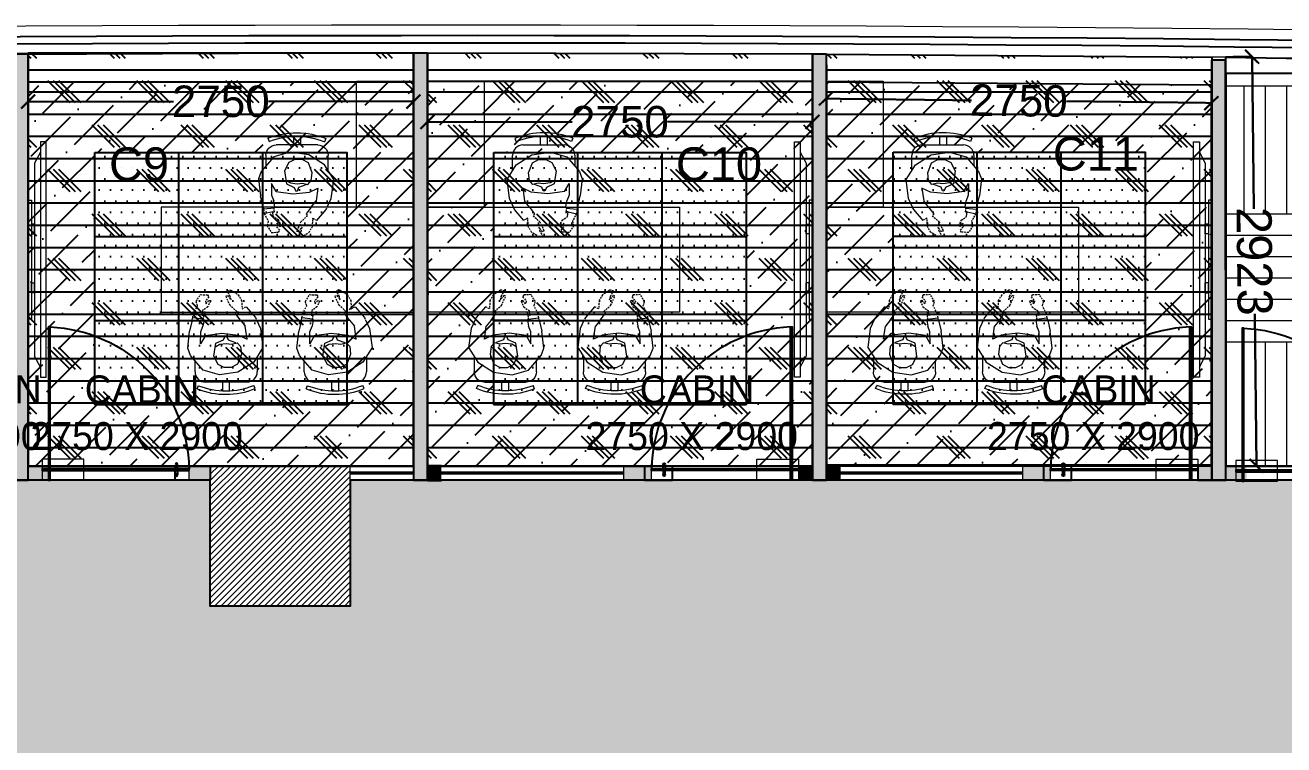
# Model space of a CAD drawing. Header units: millimetres. Extents: x 263321 to 2483465, y 33647 to 614421.
# Drawn here: x 2393075 to 2402062, y 422690 to 427832 of the extents above; entities that cross this region are included whole.
import ezdxf

# ---------------------------------------------------------------- set-up
doc = ezdxf.new("R2010")
doc.units = ezdxf.units.MM
doc.header["$PDMODE"] = 3
for name, pattern in [('( Hidden )', [0.375, 0.25, -0.125]), ('DASH', [0.35, 0.25, -0.1]), ('DASHED', [0.75, 0.5, -0.25]), ('HIDDEN', [0.375, 0.25, -0.125])]:
    doc.linetypes.add(name, pattern=pattern)
for name, color, linetype, lineweight in [('A-DOOR-FULL', 40, 'Continuous', 18), ('A-FURN-HUMAN', 252, 'Continuous', 9), ('A-FURN-MODULAR-', 6, 'Continuous', 9), ('A-FURN-MODULAR-CHAIR', 5, 'Continuous', 5), ('A-FURN-MODULAR-TABLETOP', 250, 'Continuous', 13), ('A-GLASS PARTITION', 5, 'Continuous', 18), ('A-GYPSUM PARTITION', 250, 'Continuous', 35), ('A-PLAN-COLUMN', 3, 'Continuous', 0), ('A-PLAN-RCC-HATCH', 8, 'Continuous', 13), ('A-PLAN-THIN', 251, 'Continuous', 15), ('PARTITION DIM.', 7, 'Continuous', 30), ('SW-PARTITION GYPSUM', 30, 'Continuous', 18), ('TOA- AV', 7, 'Continuous', 9), ('TOA-FL-CPT-1', 8, 'Continuous', 5)]:
    doc.layers.add(name, color=color, linetype=linetype, lineweight=lineweight)
for name, color, linetype in [('A-PLAN -GLASS FRAME', 4, 'Continuous'), ('CEILING TOA', 250, 'Continuous'), ('DOOR', 5, 'Continuous'), ('FIN WALL GRAPHIC', 10, 'Continuous'), ('FLOORING TOA', 7, 'Continuous'), ('TEXT', 250, 'Continuous')]:
    doc.layers.add(name, color=color, linetype=linetype)
doc.styles.add('ARIAL', font='arial.ttf')
doc.styles.get("Standard").update_dxf_attribs({"font": 'arial.ttf'})
doc.styles.add('TEXT @ 150', font='arial.ttf', dxfattribs={"height": 225})
doc.dimstyles.new('DIM @ 150', dxfattribs={"dimtxt": 225, "dimasz": 100, "dimexe": 1, "dimexo": 0, "dimgap": 0.5, "dimtad": 0, "dimdec": 0, "dimzin": 0, "dimdsep": 46, "dimtxsty": 'TEXT @ 150', "dimblk": 'ARCHTICK', "dimcen": -2, "dimclrd": 8, "dimclre": 8, "dimclrt": 256, "dimadec": 0, "dimazin": 0, "dimtfac": 1, "dimtdec": 0, "dimtofl": 0, "dimtmove": 0, "dimatfit": 3, "dimldrblk": 'OPEN90', "dimfxl": 1, "dimtolj": 1, "dimtzin": 0, "dimlwd": -1, "dimlwe": -1, "dimarcsym": 0})
pattern_1 = [(90, (90021.1, 24147), (-914.4, 914.4), [914.4, -914.4]), (90, (90173.5, 24147), (-914.4, 914.4), [914.4, -914.4]), (90, (90325.9, 24147), (-914.4, 914.4), [914.4, -914.4]), (90, (90478.3, 24147), (-914.4, 914.4), [914.4, -914.4]), (90, (90630.7, 24147), (-914.4, 914.4), [914.4, -914.4]), (90, (90783.1, 24147), (-914.4, 914.4), [914.4, -914.4]), (90, (90935.5, 24147), (-914.4, 914.4), [914.4, -914.4]), (0, (90021.1, 25061.4), (914.4, -914.4), [914.4, -914.4]), (0, (90021.1, 25213.8), (914.4, -914.4), [914.4, -914.4]), (0, (90021.1, 25366.2), (914.4, -914.4), [914.4, -914.4]), (0, (90021.1, 25518.6), (914.4, -914.4), [914.4, -914.4]), (0, (90021.1, 25671), (914.4, -914.4), [914.4, -914.4]), (0, (90021.1, 25823.4), (914.4, -914.4), [914.4, -914.4]), (0, (90021.1, 25975.8), (914.4, -914.4), [914.4, -914.4])]
pattern_2 = [(45, (13069.08, -8478.74), (84.189901, 308.696304), [396.875, -79.375, 0, -79.375])]
pattern_3 = [(0, (13069.08, -8478.74), (39.6875, 79.375), [0, -79.375])]

# ---------------------------------------------------------------- blocks, each defined once
blk = doc.blocks.new('Columns')
at = {"layer": 'A-PLAN-RCC-HATCH'}
h = blk.add_hatch(dxfattribs=at)
h.set_pattern_fill('ANSI31', color=256, scale=250, style=0)
h.set_pattern_definition([(45, (458397.9, -579762.232), (-22.0970869, 22.0970869), [])])
h.paths.add_polyline_path([(17839.7, 12537), (18839.7, 12537), (18839.7, 13537), (17839.7, 13537)])
at = {"layer": 'A-PLAN-COLUMN', "elevation": 0}
blk.add_lwpolyline([(17839.7, 12537), (18839.7, 12537), (18839.7, 13537), (17839.7, 13537)], close=True, dxfattribs=at)
blk = doc.blocks.new('Human Figure')
at = {"layer": 'A-FURN-HUMAN', "lineweight": 5}
for p, q in [((4616.22, 5779.49), (4621.49, 5780.21, 0)), ((4616.22, 5779.49), (4621.49, 5780.21, 0)), ((4621.49, 5780.21, 0), (4626.18, 5778.89, 0)), ((4621.49, 5780.21, 0), (4626.18, 5778.89, 0)), ((4609.08, 5772.43, 0), (4611.71, 5776.63, 0)), ((4609.08, 5772.43, 0), (4611.71, 5776.63, 0)), ((4611.71, 5776.63, 0), (4616.22, 5779.49)), ((4611.71, 5776.63, 0), (4616.22, 5779.49)), ((4626.18, 5778.89, 0), (4629.77, 5774.69, 0)), ((4626.18, 5778.89, 0), (4629.77, 5774.69, 0)), ((4629.77, 5774.69, 0), (4630.56, 5772.63, 0)), ((4629.77, 5774.69, 0), (4630.56, 5772.63, 0)), ((4609.78, 5766.99, 0), (4609.08, 5772.43, 0)), ((4609.78, 5766.99, 0), (4609.08, 5772.43, 0)), ((4616.02, 5768.83), (4613.59, 5769.99, 0)), ((4613.59, 5769.99, 0), (4614.12, 5766.32, 0)), ((4616.02, 5768.83), (4613.59, 5769.99, 0)), ((4613.59, 5769.99, 0), (4614.12, 5766.32, 0)), ((4626.86, 5771.32, 0), (4626.81, 5767.94)), ((4626.86, 5771.32, 0), (4626.81, 5767.94)), ((4630.56, 5772.63, 0), (4630.01, 5767.72, 0)), ((4630.56, 5772.63, 0), (4630.01, 5767.72, 0)), ((4610.91, 5764.54), (4609.78, 5766.99, 0)), ((4610.91, 5764.54), (4609.78, 5766.99, 0)), ((4615.48, 5764.54), (4614.12, 5766.32, 0)), ((4615.48, 5764.54), (4614.12, 5766.32, 0)), ((4620.77, 5768.32, 0), (4616.02, 5768.83)), ((4620.77, 5768.32, 0), (4616.02, 5768.83)), ((4625.5, 5769.01, 0), (4620.77, 5768.32, 0)), ((4625.5, 5769.01, 0), (4620.77, 5768.32, 0)), ((4625.89, 5764.54), (4626.19, 5766.32, 0)), ((4625.89, 5764.54), (4626.19, 5766.32, 0)), ((4626.81, 5767.94), (4626.19, 5766.32, 0)), ((4626.81, 5767.94), (4626.19, 5766.32, 0)), ((4629.26, 5764.54), (4630.01, 5767.72, 0)), ((4629.26, 5764.54), (4630.01, 5767.72, 0)), ((4613.88, 5760.76, 0), (4611.23, 5763.85, 0)), ((4613.88, 5760.76, 0), (4611.23, 5763.85, 0)), ((4615.48, 5764.54), (4616.97, 5762.59)), ((4615.48, 5764.54), (4616.97, 5762.59)), ((4626.5, 5763.17, 0), (4626.01, 5763.22, 0)), ((4626.5, 5763.17, 0), (4626.01, 5763.22, 0)), ((4626.32, 5761.85, 0), (4626.5, 5763.17, 0)), ((4626.32, 5761.85, 0), (4626.5, 5763.17, 0))]:
    blk.add_line(p, q, dxfattribs=at)
at = {"layer": 'A-FURN-HUMAN', "linetype": '( Hidden )', "lineweight": 5, "ltscale": 2}
for p, q in [((4611.23, 5763.85, 0), (4610.91, 5764.54, 0)), ((4611.23, 5763.85, 0), (4610.91, 5764.54, 0)), ((4616.97, 5762.59), (4616.53, 5762.09)), ((4616.97, 5762.59), (4616.53, 5762.09)), ((4616.53, 5762.09), (4618.44, 5760.37, 0)), ((4616.53, 5762.09), (4618.44, 5760.37, 0)), ((4626.01, 5763.22, 0), (4626.14, 5764.36, 0)), ((4626.01, 5763.22, 0), (4626.14, 5764.36, 0)), ((4628.92, 5762.69, 0), (4627.75, 5760.5, 0)), ((4628.92, 5762.69, 0), (4627.75, 5760.5, 0)), ((4629.12, 5763.93, 0), (4628.92, 5762.69, 0)), ((4629.12, 5763.93, 0), (4628.92, 5762.69, 0)), ((4629.26, 5764.54, 0), (4629.12, 5763.93, 0)), ((4629.26, 5764.54, 0), (4629.12, 5763.93, 0)), ((4615.02, 5761.34, 0), (4613.88, 5760.76, 0)), ((4615.02, 5761.34, 0), (4613.88, 5760.76, 0)), ((4615.16, 5758.98, 0), (4615.02, 5761.34, 0)), ((4615.16, 5758.98, 0), (4615.02, 5761.34, 0)), ((4616.12, 5757.36), (4615.16, 5758.98, 0)), ((4616.12, 5757.36), (4615.16, 5758.98, 0)), ((4619.17, 5757.51, 0), (4618.16, 5758.8, 0)), ((4618.16, 5758.8, 0), (4618.39, 5757.81, 0)), ((4619.17, 5757.51, 0), (4618.16, 5758.8, 0)), ((4618.16, 5758.8, 0), (4618.39, 5757.81, 0)), ((4618.44, 5760.37, 0), (4619.69, 5757.7, 0)), ((4618.44, 5760.37, 0), (4619.69, 5757.7, 0)), ((4624.06, 5759.18, 0), (4624.81, 5760.79, 0)), ((4624.06, 5759.18, 0), (4624.81, 5760.79, 0)), ((4624.51, 5758.96, 0), (4624.06, 5759.18, 0)), ((4624.51, 5758.96, 0), (4624.06, 5759.18, 0)), ((4624.5, 5757.93, 0), (4625.51, 5759.11, 0)), ((4624.5, 5757.93, 0), (4625.51, 5759.11, 0)), ((4625.32, 5759.95, 0), (4624.51, 5758.96, 0)), ((4625.32, 5759.95, 0), (4624.51, 5758.96, 0)), ((4624.81, 5760.79, 0), (4626.32, 5761.85, 0)), ((4624.81, 5760.79, 0), (4626.32, 5761.85, 0)), ((4625.51, 5759.11, 0), (4625.32, 5759.95, 0)), ((4625.51, 5759.11, 0), (4625.32, 5759.95, 0)), ((4628.12, 5759.23, 0), (4626.89, 5757.28, 0)), ((4628.12, 5759.23, 0), (4626.89, 5757.28, 0)), ((4627.75, 5760.5, 0), (4628.12, 5759.23, 0)), ((4627.75, 5760.5, 0), (4628.12, 5759.23, 0)), ((4618.19, 5756, 0), (4616.12, 5757.36)), ((4618.19, 5756, 0), (4616.12, 5757.36)), ((4619.31, 5756.18, 0), (4618.19, 5756, 0)), ((4619.31, 5756.18, 0), (4618.19, 5756, 0)), ((4618.39, 5757.81, 0), (4619.31, 5756.18, 0)), ((4618.39, 5757.81, 0), (4619.31, 5756.18, 0)), ((4619.69, 5757.7, 0), (4619.17, 5757.51, 0)), ((4619.69, 5757.7, 0), (4619.17, 5757.51, 0)), ((4624.87, 5757.37, 0), (4624.5, 5757.93, 0)), ((4624.87, 5757.37, 0), (4624.5, 5757.93, 0)), ((4626.89, 5757.28, 0), (4624.87, 5757.37, 0)), ((4626.89, 5757.28, 0), (4624.87, 5757.37, 0))]:
    blk.add_line(p, q, dxfattribs=at)
at = {"layer": 'A-FURN-HUMAN', "linetype": '( Hidden )', "lineweight": 5, "ltscale": 3}
for p, q in [((4625.9, 5764.39, 0), (4625.89, 5764.57, 0)), ((4625.9, 5764.39, 0), (4625.89, 5764.57, 0)), ((4626.14, 5764.36, 0), (4625.9, 5764.39, 0)), ((4626.14, 5764.36, 0), (4625.9, 5764.39, 0))]:
    blk.add_line(p, q, dxfattribs=at)
at = {"layer": 'A-FURN-HUMAN', "lineweight": 5, "elevation": 0}
for points in [[(4622.54, 5772.08), (4621.4, 5771.49), (4619.55, 5771.23), (4618.01, 5771.43), (4616.44, 5771.03), (4615.47, 5772.11), (4615.23, 5774.3), (4616.32, 5777.18), (4618.11, 5778.11), (4620.14, 5778.11), (4621.85, 5777.26), (4623.09, 5774.92), (4622.55, 5771.19), (4620.35, 5770.17), (4619.86, 5769.12), (4619.43, 5769.17), (4619.04, 5770.23), (4616.9, 5771)], [(4622.54, 5772.08), (4621.4, 5771.49), (4619.55, 5771.23), (4618.01, 5771.43), (4616.44, 5771.03), (4615.47, 5772.11), (4615.23, 5774.3), (4616.32, 5777.18), (4618.11, 5778.11), (4620.14, 5778.11), (4621.85, 5777.26), (4623.09, 5774.92), (4622.55, 5771.19), (4620.35, 5770.17), (4619.86, 5769.12), (4619.43, 5769.17), (4619.04, 5770.23), (4616.9, 5771)], [(4625.5, 5769.01), (4626.86, 5771.32)], [(4625.5, 5769.01), (4626.86, 5771.32)], [(4626.09, 5764.27), (4629.04, 5763.91)], [(4626.09, 5764.27), (4629.04, 5763.91)], [(4626.5, 5763.17), (4629.02, 5762.63)], [(4626.5, 5763.17), (4629.02, 5762.63)]]:
    blk.add_lwpolyline(points, dxfattribs=at)
at = {"layer": 'A-FURN-MODULAR-CHAIR', "color": 18, "lineweight": 15, "true_color": 0x000000}
for p, q in [((4613.64, 5782.3, 0), (4625.48, 5782.3, 0)), ((4610.68, 5774.98, 0), (4610.68, 5779.34, 0)), ((4628.44, 5779.34, 0), (4628.44, 5776.24, 0))]:
    blk.add_line(p, q, dxfattribs=at)
at = {"layer": 'A-FURN-MODULAR-CHAIR', "lineweight": 15}
for p, q in [((4613.64, 5782.3, 0), (4625.48, 5782.3, 0)), ((4610.68, 5774.98, 0), (4610.68, 5779.34, 0)), ((4628.44, 5779.34, 0), (4628.44, 5776.24, 0))]:
    blk.add_line(p, q, dxfattribs=at)
at = {"layer": 'A-FURN-MODULAR-CHAIR', "color": 18, "lineweight": 15, "true_color": 0x000000, "elevation": 0}
for points in [[(4611.29, 5784.13), (4611.67, 5783.22)], [(4618.58, 5784.79), (4618.58, 5782.3)], [(4620.56, 5784.79), (4620.56, 5782.3)], [(4627.86, 5784.22), (4627.49, 5783.3)]]:
    blk.add_lwpolyline(points, dxfattribs=at)
at = {"layer": 'A-FURN-MODULAR-CHAIR', "lineweight": 15, "elevation": 0}
for points in [[(4611.29, 5784.13), (4611.67, 5783.22)], [(4618.58, 5784.79), (4618.58, 5782.3)], [(4620.56, 5784.79), (4620.56, 5782.3)], [(4627.86, 5784.22), (4627.49, 5783.3)]]:
    blk.add_lwpolyline(points, dxfattribs=at)
at = {"layer": 'A-FURN-MODULAR-CHAIR', "color": 18, "lineweight": 15, "true_color": 0x000000, "elevation": 0}
blk.add_lwpolyline([(4625.89, 5764.57, -0.034638), (4625.48, 5764.54), (4615.48, 5764.54)], format="xyb", dxfattribs=at)
at = {"layer": 'A-FURN-MODULAR-CHAIR', "lineweight": 15, "elevation": 0}
blk.add_lwpolyline([(4625.89, 5764.57, -0.034638), (4625.48, 5764.54), (4615.48, 5764.54)], format="xyb", dxfattribs=at)
at = {"layer": 'A-FURN-MODULAR-CHAIR', "color": 18, "lineweight": 15, "true_color": 0x000000}
for centre, radius, start, end in [((4619.68, 5763.49, 0), 22.29, 68.458, 112.0994), ((4619.68, 5763.49, 0), 21.3, 68.4839, 112.0994), ((4613.64, 5779.34, 0), 2.96, 90.0001, 180.0001), ((4625.48, 5779.34, 0), 2.96, 0.0001, 90.0001)]:
    blk.add_arc(centre, radius, start, end, dxfattribs=at)
at = {"layer": 'A-FURN-MODULAR-CHAIR', "lineweight": 15}
for centre, radius, start, end in [((4619.68, 5763.49, 0), 22.29, 68.458, 112.0994), ((4619.68, 5763.49, 0), 21.3, 68.4839, 112.0994), ((4613.64, 5779.34, 0), 2.96, 90.0001, 180.0001), ((4625.48, 5779.34, 0), 2.96, 0.0001, 90.0001)]:
    blk.add_arc(centre, radius, start, end, dxfattribs=at)
blk = doc.blocks.new('ychgc')
at = {"layer": 'A-FURN-MODULAR-TABLETOP', "lineweight": 20}
blk.add_lwpolyline([(549950.7, 23375.4), (549950.7, 25175.4), (549200.7, 25175.4), (549200.7, 23375.4)], close=True, dxfattribs=at)
at = {"layer": 'A-FURN-MODULAR-TABLETOP', "color": 161, "linetype": 'ByBlock', "yscale": 25.00000000000001}
for p, xscale, zscale, rotation in [((693272.4, -90759, 0), 25.00000000000001, 25.00000000000001, 90.00728931026863), ((405822.5, -91264.6, 0), -25.00000000000001, 25, 269.9927106897313), ((693272.4, -91538.4, 0), 25.00000000000001, 25.00000000000001, 90.00728931026863)]:
    blk.add_blockref('Human Figure', p, dxfattribs=dict(at, xscale=xscale, zscale=zscale, rotation=rotation))
blk = doc.blocks.new('_ArchTick')
at = {"color": 0, "linetype": 'ByBlock', "const_width": 0.15}
blk.add_lwpolyline([(-0.5, -0.5), (0.5, 0.5)], dxfattribs=at)
blk = doc.blocks.new('*D342')
at = {"layer": 'Defpoints', "color": 0, "transparency": 16777216}
for p in [(2393096.7, 427627), (2395846.8, 427627), (2395846.8, 427286.3)]:
    blk.add_point(p, dxfattribs=at)
at = {"layer": 'FIN WALL GRAPHIC', "color": 8, "linetype": 'HIDDEN', "transparency": 16777216}
for p, q in [((2393096.7, 427627), (2393096.7, 427285.3)), ((2395846.8, 427627), (2395846.8, 427285.3)), ((2393096.7, 427286.3), (2394133.7, 427286.3)), ((2395846.8, 427286.3), (2394809.7, 427286.3))]:
    blk.add_line(p, q, dxfattribs=at)
at = {"layer": 'FIN WALL GRAPHIC', "color": 8, "linetype": 'ByBlock', "transparency": 16777216, "xscale": 100, "yscale": 100, "zscale": 100}
for p, rotation in [((2393096.7, 427286.3), 180.0001342012484), ((2395846.8, 427286.3), 0.0001342012484008567)]:
    blk.add_blockref('_ArchTick', p, dxfattribs=dict(at, rotation=rotation))
at = {"layer": 'FIN WALL GRAPHIC', "transparency": 16777216, "insert": (2394471.7, 427286.3), "char_height": 225, "attachment_point": 5, "rotation": 0.00013, "style": 'TEXT @ 150'}
blk.add_mtext('\\A1;2750', dxfattribs=at)
blk = doc.blocks.new('_Open90')
at = {"color": 0, "linetype": 'ByBlock'}
for p, q in [((0, 0), (-1, 0)), ((-0.5, 0.5), (0, 0)), ((0, 0), (-0.5, -0.5))]:
    blk.add_line(p, q, dxfattribs=at)
blk = doc.blocks.new('*D343')
at = {"layer": 'Defpoints', "color": 0, "transparency": 16777216}
for p in [(2395946.8, 427551.8), (2398696.6, 427552), (2395946.9, 427140.5)]:
    blk.add_point(p, dxfattribs=at)
at = {"layer": 'FIN WALL GRAPHIC', "color": 8, "linetype": 'HIDDEN', "transparency": 16777216}
for p, q in [((2395946.8, 427551.8), (2395946.9, 427139.5)), ((2398696.6, 427552), (2398696.6, 427139.8)), ((2395946.9, 427140.5), (2396983.7, 427140.6)), ((2398696.6, 427140.8), (2397659.7, 427140.7))]:
    blk.add_line(p, q, dxfattribs=at)
at = {"layer": 'FIN WALL GRAPHIC', "color": 8, "transparency": 16777216, "xscale": 100, "yscale": 100, "zscale": 100}
for p, rotation in [((2395946.9, 427140.5), 180.0052074861071), ((2398696.6, 427140.8), 0.005207486107048354)]:
    blk.add_blockref('_ArchTick', p, dxfattribs=dict(at, rotation=rotation))
at = {"layer": 'FIN WALL GRAPHIC', "transparency": 16777216, "insert": (2397321.7, 427140.7), "char_height": 225, "attachment_point": 5, "rotation": 0.00521, "style": 'TEXT @ 150'}
blk.add_mtext('\\A1;2750', dxfattribs=at)
blk = doc.blocks.new('*D344')
at = {"layer": 'Defpoints', "color": 0, "transparency": 16777216}
for p in [(2398796.6, 427548.9), (2401546.8, 427516.3), (2398793.7, 427308)]:
    blk.add_point(p, dxfattribs=at)
at = {"layer": 'FIN WALL GRAPHIC', "color": 8, "linetype": 'HIDDEN', "transparency": 16777216}
for p, q in [((2398796.6, 427548.9), (2398793.7, 427307)), ((2401546.8, 427516.3), (2401544, 427274.4)), ((2398793.7, 427308), (2399830.9, 427295.7)), ((2401544, 427275.4), (2400506.8, 427287.7))]:
    blk.add_line(p, q, dxfattribs=at)
at = {"layer": 'FIN WALL GRAPHIC', "color": 8, "transparency": 16777216, "xscale": 100, "yscale": 100, "zscale": 100}
for p, rotation in [((2398793.7, 427308), 179.3197578733984), ((2401544, 427275.4), 359.3197578733984)]:
    blk.add_blockref('_ArchTick', p, dxfattribs=dict(at, rotation=rotation))
at = {"layer": 'FIN WALL GRAPHIC', "transparency": 16777216, "insert": (2400168.8, 427291.7), "char_height": 225, "attachment_point": 5, "rotation": 359.31976, "style": 'TEXT @ 150'}
blk.add_mtext('\\A1;2750', dxfattribs=at)
blk = doc.blocks.new('*D461')
at = {"layer": 'Defpoints', "color": 0, "transparency": 16777216}
for p in [(2401646, 427603.9), (2401677.4, 424681.2), (2401866.9, 424683.3)]:
    blk.add_point(p, dxfattribs=at)
at = {"layer": 'PARTITION DIM.', "color": 8, "linetype": 'DASH', "transparency": 16777216}
blk.add_line((2401646, 427603.9), (2401836.5, 427606), dxfattribs=at)
at = {"layer": 'PARTITION DIM.', "color": 8, "transparency": 16777216}
for p, q in [((2401835.5, 427605.9), (2401847.2, 426520.5)), ((2401866.9, 424683.3), (2401855.2, 425768.7)), ((2401677.4, 424681.2), (2401867.9, 424683.3))]:
    blk.add_line(p, q, dxfattribs=at)
at = {"layer": 'PARTITION DIM.', "color": 8, "transparency": 16777216, "xscale": 100, "yscale": 100, "zscale": 100}
for p, rotation in [((2401835.5, 427605.9), 90.61451424926179), ((2401866.9, 424683.3), 270.6145142492618)]:
    blk.add_blockref('_ArchTick', p, dxfattribs=dict(at, rotation=rotation))
at = {"layer": 'PARTITION DIM.', "transparency": 16777216, "insert": (2401851.2, 426144.6), "char_height": 250, "attachment_point": 5, "rotation": 270.61451}
blk.add_mtext('\\A1;2923', dxfattribs=at)
blk = doc.blocks.new('door-3f-01')
at = {"layer": 'A-FURN-MODULAR-', "color": 252, "linetype": 'DASHED', "ltscale": 120, "true_color": 0x939598}
blk.add_lwpolyline([(0, 0), (-10.2, 0), (-10.2, 5.08), (0, 5.08), (0, 0)], dxfattribs=at)
at = {"layer": 'A-GLASS PARTITION', "color": 5}
blk.add_line((-36, 0), (-36, 4), dxfattribs=at)
at = {"layer": 'DOOR', "elevation": 0}
blk.add_lwpolyline([(-1.95, 37.5), (-1.55, 37.5), (-1.55, 0), (-1.95, 0)], close=True, dxfattribs=at)
at = {"layer": 'DOOR'}
for points in [[(-32.64, 3.74), (-32.64, 2.74), (-33.14, 2.74), (-33.14, 3.74)], [(-32.64, 1.34), (-32.64, 2.34), (-33.14, 2.34), (-33.14, 1.34)]]:
    blk.add_lwpolyline(points, dxfattribs=at)
blk.add_lwpolyline([(-36, 2.34), (-36, 2.74), (0, 2.74), (0, 2.34)], close=True, dxfattribs=at)
for centre in [(-32.89, 3.86), (-32.89, 1.22)]:
    blk.add_circle(centre, 0.278, dxfattribs=at)
at = {"layer": 'DOOR', "color": 252, "true_color": 0x939598}
blk.add_arc((-0.52, 2.04, 0), 35.48, 92.2973, 178.8766, dxfattribs=at)
blk = doc.blocks.new('A$C60412B90')
at = {"layer": 'TOA- AV', "color": 6}
for p, q in [((-37.2, 55.5), (29.9, 91)), ((1280.2, 55.5), (1213.1, 91)), ((-100, 55.5), (1343, 55.5))]:
    blk.add_line(p, q, dxfattribs=at)
at = {"layer": 'TOA- AV', "color": 30, "true_color": 0xf8991e}
blk.add_line((256.5, 111), (986.5, 111), dxfattribs=at)
at = {"layer": 'TOA- AV', "color": 6}
for points in [[(29.9, 91), (1213.1, 91)], [(1343, 55.5), (1343, 20), (-100, 20), (-100, 55.5)]]:
    blk.add_lwpolyline(points, dxfattribs=at)
at = {"layer": 'TOA- AV', "color": 30, "true_color": 0xf8991e}
for points in [[(986.5, 111), (986.5, 131), (256.5, 131), (256.5, 111)], [(403.4, 91), (464.2, 91)], [(825.1, 91), (764.2, 91)]]:
    blk.add_lwpolyline(points, dxfattribs=at)
for points in [[(403.4, 111), (464.2, 111), (464.2, 91), (403.4, 91)], [(825.1, 111), (764.2, 111), (764.2, 91), (825.1, 91)]]:
    blk.add_lwpolyline(points, close=True, dxfattribs=at)

msp = doc.modelspace()

# ---------------------------------------------------------------- hatches: boundary and pattern name
at = {"layer": 'A-GYPSUM PARTITION'}
h = msp.add_hatch(color=20, dxfattribs=at)
h.dxf.hatch_style = 1
h.paths.add_polyline_path([(2397546.683, 424681.286), (2397546.683, 424581.286), (2397346.659, 424582.052), (2397346.659, 424682.052)])
h.paths.add_polyline_path([(2398696.829, 424582.052), (2398796.829, 424582.052), (2398796.553, 427625.212), (2398696.553, 427625.212)])
h.paths.add_polyline_path([(2400196.659, 424682.052), (2400196.659, 424582.052), (2400396.683, 424581.286), (2400396.683, 424681.286)])
h.paths.add_polyline_path([(2401546.829, 424582.052), (2401646.829, 424582.052), (2401645.826, 427582.568), (2401545.826, 427582.568)])
h.paths.add_polyline_path([(2401446.829, 424682.052), (2401446.829, 424582.052), (2401546.829, 424582.052), (2401546.829, 424682.052)])
h.paths.add_polyline_path([(2394396.829, 424681.86), (2394396.829, 424581.86), (2394246.672, 424581.094), (2394246.672, 424681.094)])
h.paths.add_polyline_path([(2395846.822, 427631.645), (2395846.829, 424582.052), (2395946.829, 424582.052), (2395946.822, 427631.645)])
h.paths.add_polyline_path([(2392996.671, 427626.995), (2392996.671, 424581.64), (2393096.671, 424581.64), (2393096.671, 427626.995)])
h.paths.add_polyline_path([(2387397.806, 427561.749), (2387396.514, 424582.052), (2387296.514, 424582.052), (2387297.806, 427561.749)])
h.paths.add_polyline_path([(2390246.514, 424582.052), (2390146.514, 424582.052), (2390146.863, 427599.909), (2390246.863, 427599.909)])
h = msp.add_hatch(color=20, dxfattribs=at)
h.dxf.hatch_style = 1
h.paths.add_polyline_path([(2393246.672, 424681.86), (2393246.672, 424581.86), (2393096.671, 424581.86), (2393096.671, 424681.86)])
h = msp.add_hatch(color=20, dxfattribs=at)
h.dxf.hatch_style = 1
h.paths.add_polyline_path([(2395946.829, 424582.045), (2396046.829, 424582.045), (2396046.829, 424682.045), (2395946.829, 424682.045)])
h = msp.add_hatch(color=20, dxfattribs=at)
h.dxf.hatch_style = 1
h.paths.add_polyline_path([(2398596.829, 424682.052), (2398596.829, 424582.052), (2398696.829, 424582.052), (2398696.829, 424682.052)])
h = msp.add_hatch(color=20, dxfattribs=at)
h.dxf.hatch_style = 1
h.paths.add_polyline_path([(2398796.829, 424582.052), (2398896.829, 424582.052), (2398896.829, 424682.052), (2398796.829, 424682.052)])
h = msp.add_hatch(color=20, dxfattribs=at)
h.dxf.hatch_style = 1
h.paths.add_polyline_path([(2401796.796, 424681.684), (2401796.796, 424581.684), (2401496.813, 424580.918), (2401496.813, 424680.918)])
at = {"layer": 'CEILING TOA', "true_color": 0x939598}
h = msp.add_hatch(dxfattribs=at)
h.set_pattern_fill('ANSI36', color=252, scale=50)
h.set_pattern_definition(pattern_2)
h.paths.add_polyline_path([(2393571.951, 426921.895), (2395371.714, 426921.895), (2395371.721, 425121.895), (2393571.615, 425121.895)], flags=16)
h.paths.add_polyline_path([(2393096.671, 427426.995), (2395846.829, 427426.995), (2395846.829, 424682.052), (2393096.671, 424682.052)])
h = msp.add_hatch(dxfattribs=at)
h.set_pattern_fill('ANSI36', color=252, scale=50)
h.set_pattern_definition(pattern_2)
h.paths.add_polyline_path([(2396421.941, 426921.903), (2398221.704, 426921.903), (2398221.875, 425121.903), (2396421.77, 425121.903)], flags=16)
h.paths.add_polyline_path([(2395946.822, 427431.645), (2398696.819, 427431.645), (2398696.819, 424682.051), (2395946.822, 424682.051)])
h = msp.add_hatch(dxfattribs=at)
h.set_pattern_fill('ANSI36', color=252, scale=50)
h.set_pattern_definition(pattern_2)
h.paths.add_polyline_path([(2399271.727, 426924.485), (2401071.489, 426924.485), (2401071.489, 425124.485), (2399271.384, 425124.485)], flags=16)
h.paths.add_polyline_path([(2398796.819, 424690.441), (2401545.826, 424690.441), (2401546.044, 427404.416), (2398797.03, 427424.964)])
at = {"layer": 'CEILING TOA'}
h = msp.add_hatch(dxfattribs=at)
h.set_pattern_fill('_USER', color=256, scale=600, style=0, double=1, pattern_type=0)
h.set_pattern_definition([(0, (2392971.8, 426921.9), (0, 600), []), (90, (2392971.8, 426921.9), (-600, 4e-14), [])])
h.paths.add_polyline_path([(2393571.783, 426921.895), (2395371.717, 426921.895), (2395371.717, 425121.895), (2393571.783, 425121.895)])
at = {"layer": 'CEILING TOA', "true_color": 0x939598}
h = msp.add_hatch(dxfattribs=at)
h.set_pattern_fill('DOTS', color=252, scale=50)
h.set_pattern_definition(pattern_3)
h.paths.add_polyline_path([(2393571.783, 426921.894), (2395371.717, 426921.895), (2395371.717, 425121.895), (2393571.783, 425121.895)])
at = {"layer": 'CEILING TOA'}
h = msp.add_hatch(dxfattribs=at)
h.set_pattern_fill('_USER', color=256, scale=600, style=0, double=1, pattern_type=0)
h.set_pattern_definition([(0, (2395821.86, 426921.9), (0, 600), []), (90, (2395821.86, 426921.9), (-600, 4e-14), [])])
h.paths.add_polyline_path([(2396421.855, 426921.903), (2398221.79, 426921.903), (2398221.79, 425121.903), (2396421.855, 425121.903)])
at = {"layer": 'CEILING TOA', "true_color": 0x939598}
h = msp.add_hatch(dxfattribs=at)
h.set_pattern_fill('DOTS', color=252, scale=50)
h.set_pattern_definition(pattern_3)
h.paths.add_polyline_path([(2396421.855, 426921.903), (2398221.79, 426921.903), (2398221.79, 425121.903), (2396421.855, 425121.903)])
at = {"layer": 'CEILING TOA'}
h = msp.add_hatch(dxfattribs=at)
h.set_pattern_fill('_USER', color=256, scale=600, style=0, double=1, pattern_type=0)
h.set_pattern_definition([(0, (2398671.56, 426924.5), (0, 600), []), (90, (2398671.56, 426924.5), (-600, 4e-14), [])])
h.paths.add_polyline_path([(2399271.555, 426924.485), (2401071.489, 426924.486), (2401071.489, 425124.485), (2399271.555, 425124.485)])
at = {"layer": 'CEILING TOA', "true_color": 0x939598}
h = msp.add_hatch(dxfattribs=at)
h.set_pattern_fill('DOTS', color=252, scale=50)
h.set_pattern_definition(pattern_3)
h.paths.add_polyline_path([(2399271.555, 426924.485), (2401071.489, 426924.486), (2401071.489, 425124.485), (2399271.555, 425124.485)])
at = {"layer": 'FLOORING TOA', "true_color": 0x2776bb}
h = msp.add_hatch(dxfattribs=at)
h.set_pattern_fill('CORK', color=152, scale=50)
h.set_pattern_definition([(0, (0, 0), (0, 158.75), []), (135, (79.38, -79.38), (-317.50014, -317.50014), [224.5065, -224.5065]), (135, (119.06, -79.38), (-317.50014, -317.50014), [224.5065, -224.5065]), (135, (158.75, -79.38), (-317.50014, -317.50014), [224.5065, -224.5065])])
h.paths.add_polyline_path([(2401546.796, 424682.052), (2398796.553, 424682.052), (2398796.553, 427624.966), (2401546.59, 427604.41)])
h.paths.add_polyline_path([(2398696.553, 427625.212), (2395946.829, 427631.645), (2395946.829, 424682.045), (2398696.553, 424682.045)])
h.paths.add_polyline_path([(2395846.822, 427631.645), (2393096.671, 427631.645), (2393096.671, 424681.86), (2395846.822, 424681.86)])
h.paths.add_polyline_path([(2390146.863, 427599.367), (2387397.19, 427561.749), (2387397.19, 424682.073), (2390146.863, 424682.052)])
h.paths.add_polyline_path([(2392996.671, 424681.86), (2390246.863, 424681.86), (2390246.863, 427599.909), (2392996.671, 427599.909)])
at = {"layer": 'TOA-FL-CPT-1', "true_color": 0xc7c8ca}
h = msp.add_hatch(dxfattribs=at)
h.set_pattern_fill('AR-PARQ1', color=9, scale=3)
h.set_pattern_definition(pattern_1)
edge = h.paths.add_edge_path()
edge.add_arc((2396128.727, -119195.432), 546828.493, 90.92532943, 95.29958843)
edge.add_line((2345621.769, 425295.567), (2345621.769, 409482.052))
edge.add_line((2345621.769, 409482.052), (2347129.201, 409481.857))
edge.add_arc((2347102.083, 408732.348), 750, 0, 87.9279004, ccw=False)
edge.add_line((2347852.083, 408732.348), (2347852.23, 389991.103))
edge.add_line((2347852.23, 389991.103), (2342396.706, 389991.103))
edge.add_line((2342396.706, 389991.103), (2342397.172, 380682.159))
edge.add_line((2342397.172, 380682.159), (2351396.796, 380682.159))
edge.add_line((2351396.796, 380682.159), (2351396.796, 379682.052))
edge.add_line((2351396.796, 379682.052), (2350496.796, 379682.052))
edge.add_line((2350496.796, 379682.052), (2350496.796, 377891.004))
edge.add_arc((2372893.597, 61240.666), 317441.417, 85.95303216, 94.04581501, ccw=False)
edge.add_line((2395296.77, 377890.553), (2395296.77, 379682.052))
edge.add_line((2395296.77, 379682.052), (2394396.796, 379682.052))
edge.add_line((2394396.796, 379682.052), (2394396.796, 380682.052))
edge.add_line((2394396.796, 380682.052), (2405177.531, 380682.052))
edge.add_line((2405177.531, 380682.052), (2405177.531, 389182.052))
edge.add_line((2405177.531, 389182.052), (2406496.796, 389182.052))
edge.add_line((2406496.796, 389182.052), (2406496.796, 383082.052))
edge.add_line((2406496.796, 383082.052), (2408136.796, 383082.052))
edge.add_line((2408136.796, 383082.052), (2408136.796, 389182.052))
edge.add_line((2408136.796, 389182.052), (2413779.159, 389181.861))
edge.add_line((2413779.159, 389181.861), (2414010.251, 390682.052))
edge.add_line((2414010.251, 390682.052), (2405396.796, 390682.052))
edge.add_line((2405396.796, 390682.052), (2405396.796, 411581.926))
edge.add_line((2405396.796, 411581.926), (2403146.796, 411581.926))
edge.add_arc((2403146.796, 411881.926), 300, 180, 270, ccw=False)
edge.add_line((2402846.796, 411881.926), (2402846.796, 413382.052))
edge.add_arc((2403146.796, 413382.052), 300, 90, 180, ccw=False)
edge.add_line((2403146.796, 413682.052), (2417553.202, 413682.052))
edge.add_line((2417553.202, 413682.052), (2417799.7, 415282.257))
edge.add_line((2417799.7, 415282.257), (2411837.001, 415281.729))
edge.add_line((2411837.001, 415281.729), (2411837.001, 417657.174))
edge.add_line((2411837.001, 417657.174), (2416421.528, 417657.174))
edge.add_line((2416421.528, 417657.174), (2416421.528, 418657.174))
edge.add_line((2416421.528, 418657.174), (2411836.796, 418657.174))
edge.add_line((2411836.796, 418657.174), (2411836.796, 421262.052))
edge.add_line((2411836.796, 421262.052), (2410296.796, 421262.052))
edge.add_line((2410296.796, 421262.052), (2410296.796, 415281.575))
edge.add_line((2410296.796, 415281.575), (2402846.796, 415281.575))
edge.add_line((2402846.796, 415281.575), (2402846.796, 424532.052))
edge.add_line((2402846.796, 424532.052), (2402846.796, 424581.286))
edge.add_line((2402846.796, 424581.286), (2395396.796, 424582.052))
edge.add_line((2395396.796, 424582.052), (2395396.796, 423682.052))
edge.add_line((2395396.796, 423682.052), (2394396.796, 423682.052))
edge.add_line((2394396.796, 423682.052), (2394396.796, 424581.86))
edge.add_line((2394396.796, 424581.86), (2387296.514, 424582.052))
edge.add_line((2387296.514, 424582.052), (2387297.806, 427561.749))
h.paths.add_polyline_path([(2357571.796, 409582.052), (2403896.373, 409582.052), (2403899.547, 394952.31), (2375096.795, 394783.782), (2375096.795, 396862.052), (2373596.796, 396864.771), (2373596.796, 394782.052), (2369971.795, 394800.838), (2370046.875, 396862.052), (2368385.069, 396703.686), (2368471.796, 394819.625), (2357571.796, 394782.052)], flags=16)
h.paths.add_polyline_path([(2363596.796, 414832.306), (2384296.459, 414782.218), (2384296.434, 411581.926), (2384538.462, 411581.927), (2384538.462, 409582.052), (2378653.494, 409582.052), (2378650.056, 411581.898), (2363596.796, 411631.98)], flags=16)
h.paths.add_polyline_path([(2392707.043, 411682.849), (2384396.821, 411683.632), (2384396.821, 414782.218), (2392707.043, 414781.434)], flags=16)
h.paths.add_polyline_path([(2400346.796, 422010.357), (2401546.802, 422010.357), (2401546.802, 416210.358), (2400346.796, 416210.358)], flags=16)
h.paths.add_polyline_path([(2349453.189, 392877.837), (2349451.159, 392879.273), (2349451.159, 390061.804), (2349453.189, 390060.368)], flags=16)
h.paths.add_polyline_path([(2379396.791, 389980.182), (2384396.796, 389980.182), (2384396.796, 392980.182), (2379396.791, 392980.182)], flags=16)
h = msp.add_hatch(dxfattribs=at)
h.set_pattern_fill('AR-PARQ1', color=9, scale=3)
h.set_pattern_definition(pattern_1)
h.paths.add_polyline_path([(2408696.796, 427486.155), (2401646.796, 427486.155), (2401646.796, 424682.052), (2408696.796, 424682.052)])

# ---------------------------------------------------------------- linework, layer by layer
at = {"layer": 'A-FURN-MODULAR-TABLETOP', "lineweight": 20, "elevation": 0}
for points in [[(2395846.829, 426532.052), (2395441.553, 426532.052), (2395441.553, 427432.052), (2395846.829, 427432.052)], [(2396352.106, 426532.052), (2395946.829, 426532.052), (2395946.829, 427432.052), (2396352.106, 427432.052)], [(2399202.106, 426532.052), (2398796.829, 426532.052), (2398796.829, 427432.052), (2399202.106, 427432.052)]]:
    msp.add_lwpolyline(points, close=True, dxfattribs=at)
at = {"layer": 'A-GLASS PARTITION', "linetype": 'ByBlock', "ltscale": 5, "elevation": 0}
for points in [[(2395846.829, 424682.052), (2395846.829, 424582.052), (2395396.796, 424582.052), (2395396.796, 424682.052)], [(2397346.659, 424682.052), (2397346.659, 424582.052), (2395946.829, 424582.045), (2395946.829, 424682.045)], [(2400196.659, 424682.052), (2400196.659, 424582.052), (2398796.82, 424582.043), (2398796.82, 424682.043)]]:
    msp.add_lwpolyline(points, close=True, dxfattribs=at)
at = {"layer": 'A-GLASS PARTITION', "ltscale": 5, "const_width": 25, "elevation": 0}
for points in [[(2395846.829, 424632.052), (2395396.796, 424632.052)], [(2397346.659, 424632.052), (2395946.829, 424632.045)], [(2400196.659, 424632.052), (2398796.82, 424632.043)]]:
    msp.add_lwpolyline(points, dxfattribs=at)
at = {"layer": 'A-GYPSUM PARTITION', "color": 20, "elevation": 0}
for points in [[(2396046.829, 424682.045), (2395946.829, 424682.045), (2395946.829, 424582.045), (2396046.829, 424582.045)], [(2398896.829, 424682.052), (2398796.829, 424682.052), (2398796.829, 424582.052)]]:
    msp.add_lwpolyline(points, dxfattribs=at)
at = {"layer": 'A-PLAN -GLASS FRAME', "ltscale": 500, "elevation": 0}
msp.add_lwpolyline([(2408771.796, 424757.052), (2408821.796, 424757.052), (2408821.796, 427608.784, 0.0318811), (2339271.796, 424794.154), (2339271.796, 409657.052), (2339321.796, 409657.052), (2339321.796, 424749.629, -0.03183712), (2408771.796, 427559.438)], format="xyb", close=True, dxfattribs=at)
at = {"layer": 'A-PLAN-THIN', "elevation": 0}
msp.add_lwpolyline([(2408896.796, 424682.052), (2408896.796, 427682.052, 0.0319456), (2339196.796, 424861.717), (2339196.796, 409582.052), (2339396.796, 409582.052), (2339396.796, 424682.052, -0.03177259), (2408696.796, 427486.155)], format="xyb", dxfattribs=at)
at = {"layer": 'CEILING TOA', "elevation": 0}
for points in [[(2392996.671, 427626.995), (2392996.671, 424581.64), (2393096.671, 424581.64), (2393096.671, 427626.995)], [(2395846.822, 427631.645), (2395846.829, 424582.052), (2395946.829, 424582.052), (2395946.822, 427631.645)], [(2401646.796, 427603.4), (2408694.091, 427486.217), (2408696.796, 424682.052), (2401646.796, 424682.052)], [(2393096.671, 427426.995), (2395846.829, 427426.995), (2395846.829, 424682.052), (2393096.671, 424682.052)], [(2395946.822, 427431.645), (2398696.819, 427431.645), (2398696.819, 424682.051), (2395946.822, 424682.051)], [(2398796.819, 424690.441), (2401545.826, 424690.441), (2401546.044, 427404.416), (2398797.03, 427424.964)], [(2393571.783, 426921.894), (2395371.717, 426921.895), (2395371.717, 425121.895), (2393571.783, 425121.895)], [(2396421.855, 426921.903), (2398221.79, 426921.903), (2398221.79, 425121.903), (2396421.855, 425121.903)], [(2399271.555, 426924.485), (2401071.489, 426924.486), (2401071.489, 425124.485), (2399271.555, 425124.485)], [(2394396.829, 424681.86), (2394396.829, 424581.86), (2394146.818, 424581.094), (2394146.818, 424681.094)], [(2397496.659, 424682.052), (2397496.659, 424582.052), (2397696.683, 424581.286), (2397696.683, 424681.286)], [(2400346.659, 424682.052), (2400346.659, 424582.052), (2400546.683, 424581.286), (2400546.683, 424681.286)], [(2401446.829, 424682.052), (2401446.829, 424582.052), (2401546.829, 424582.052), (2401546.829, 424682.052)]]:
    msp.add_lwpolyline(points, close=True, dxfattribs=at)
for points in [[(2398696.553, 427625.212), (2398696.829, 424582.052)], [(2398796.553, 427625.212), (2398696.553, 427625.212)], [(2398796.829, 424582.052), (2398796.553, 427625.212)], [(2401545.826, 427582.568), (2401546.829, 424582.052)], [(2401645.826, 427582.568), (2401545.826, 427582.568)], [(2401646.829, 424582.052), (2401645.826, 427582.568)], [(2398696.829, 424582.052), (2398796.829, 424582.052)], [(2401546.829, 424582.052), (2401646.829, 424582.052)]]:
    msp.add_lwpolyline(points, dxfattribs=at)
at = {"layer": 'FLOORING TOA', "elevation": 0}
msp.add_lwpolyline([(2411836.796, 421262.052), (2410296.796, 421262.052), (2410296.796, 415281.575), (2402846.796, 415281.575), (2402846.796, 424532.052), (2402846.796, 424581.286), (2395396.796, 424582.052), (2395396.796, 423682.052), (2394396.796, 423682.052), (2394396.796, 424581.86), (2387296.514, 424582.052), (2387297.806, 427561.749)], dxfattribs=at)
for points in [[(2395846.822, 427631.645), (2393096.671, 427631.645), (2393096.671, 424681.86), (2395846.822, 424681.86)], [(2398696.553, 427625.212), (2395946.829, 427631.645), (2395946.829, 424682.045), (2398696.553, 424682.045)], [(2401546.796, 424682.052), (2398796.553, 424682.052), (2398796.553, 427624.966), (2401546.59, 427604.41)], [(2408696.796, 427486.155), (2401646.796, 427486.155), (2401646.796, 424682.052), (2408696.796, 424682.052)]]:
    msp.add_lwpolyline(points, close=True, dxfattribs=at)
at = {"layer": 'SW-PARTITION GYPSUM', "color": 18, "true_color": 0x000000, "elevation": 0}
for points in [[(2393096.671, 427626.995), (2393096.671, 424581.64), (2392996.671, 424581.64), (2392996.671, 427626.995)], [(2395846.822, 427631.645), (2395846.829, 424582.052), (2395946.829, 424582.052), (2395946.822, 427631.645)], [(2394396.829, 424681.86), (2394396.829, 424581.86), (2394246.672, 424581.094), (2394246.672, 424681.094)], [(2401718.212, 424681.684), (2401718.212, 424581.684), (2401646.813, 424580.918), (2401646.813, 424680.918)]]:
    msp.add_lwpolyline(points, close=True, dxfattribs=at)
for points in [[(2398796.829, 424582.052), (2398796.553, 427625.212), (2398696.553, 427625.212), (2398696.829, 424582.052)], [(2401646.829, 424582.052), (2401646.041, 427603.914), (2401546.041, 427603.914), (2401546.829, 424582.052)], [(2393096.671, 424681.86), (2393196.672, 424681.86), (2393196.672, 424581.86), (2393096.671, 424581.86)], [(2397346.659, 424582.052), (2397546.683, 424581.286), (2397546.683, 424681.286), (2397346.659, 424682.052)], [(2398696.829, 424582.052), (2398696.829, 424682.052), (2398596.829, 424682.052), (2398596.829, 424582.052), (2398796.82, 424582.043)], [(2400196.659, 424582.052), (2400396.683, 424581.286), (2400396.683, 424681.286), (2400196.659, 424682.052)], [(2401546.829, 424582.052), (2401546.829, 424682.052), (2401446.829, 424682.052), (2401446.829, 424582.052), (2401646.829, 424582.052)]]:
    msp.add_lwpolyline(points, dxfattribs=at)

# ---------------------------------------------------------------- block references
at = {"layer": 'A-DOOR-FULL', "linetype": 'Continuous', "yscale": 29.16666484490015, "zscale": 29.16666484490015}
for p, xscale, rotation in [((2393196.672, 424582.052), -29.16666484490015, 0.0001034657424536789), ((2398596.829, 424582.052), 29.16666484490015, 359.9998965342576), ((2401446.829, 424582.052), 29.16666484490015, 359.9998965342576), ((2401718.212, 424573.137), -29.16666484490015, 0.0001034657424536789)]:
    msp.add_blockref('door-3f-01', p, dxfattribs=dict(at, xscale=xscale, rotation=rotation))
at = {"layer": 'A-FURN-MODULAR-TABLETOP', "lineweight": 20, "rotation": 90.00000000000001}
msp.add_blockref('ychgc', (2419222.254, -123418.696), dxfattribs=at)
at = {"layer": 'A-FURN-MODULAR-TABLETOP', "lineweight": 20, "xscale": -1, "rotation": 270}
for p in [(2372571.404, -123418.696), (2375421.404, -123418.696)]:
    msp.add_blockref('ychgc', p, dxfattribs=at)
at = {"layer": 'A-PLAN-COLUMN'}
msp.add_blockref('Columns', (2376557.09, 411145.044), dxfattribs=at)
at = {"layer": 'TOA- AV', "color": 0, "yscale": 1.165259826544024, "zscale": 1.165259826544024}
for p, xscale, rotation in [((2393249.155, 426881.25), -1.165259826544024, 90.00005737281074), ((2398544.096, 426881.25), 1.165259826544024, 269.9999426271893), ((2401393.673, 426881.509), 1.165259826544024, 269.9999426271893)]:
    msp.add_blockref('A$C60412B90', p, dxfattribs=dict(at, xscale=xscale, rotation=rotation))

# ---------------------------------------------------------------- texts
at = {"layer": 'FIN WALL GRAPHIC', "color": 10, "char_height": 240, "width": 472.13453, "attachment_point": 4, "rotation": 359.9900124, "style": 'ARIAL'}
for s, insert in [('C11', (2400412.33, 426911.874)), ('C9', (2393674.144, 426837.273)), ('C10', (2397721.246, 426837.273))]:
    msp.add_mtext(s, dxfattribs=dict(at, insert=insert))
at = {"layer": 'TEXT', "char_height": 200, "width": 1965.78195}
for s, insert, attachment_point in [('{\\fCentury Gothic|b0|i0|c0|p34;\\C256;\\c0; CABIN\\P2750 X 2900}', (2393192.681, 425329.602), 3), ('\\pi525.92292;{\\fCentury Gothic|b0|i0|c0|p34;\\C256;\\c0; CABIN\\P\\pi212.39471;2750 X 2900}', (2392900.662, 425329.602), 1), ('\\pi525.92292;{\\fCentury Gothic|b0|i0|c0|p34;\\C256;\\c0; CABIN\\P\\pi212.39471;2750 X 2900}', (2396863.403, 425329.602), 1), ('\\pi525.92292;{\\fCentury Gothic|b0|i0|c0|p34;\\C256;\\c0; CABIN\\P\\pi212.39471;2750 X 2900}', (2399729.891, 425329.599), 1)]:
    msp.add_mtext(s, dxfattribs=dict(at, insert=insert, attachment_point=attachment_point))

# ---------------------------------------------------------------- dimensions: what is measured, and where the dimension line sits
at = {"layer": 'FIN WALL GRAPHIC'}
for p1, p2, distance, picture, middle in [((2393096.671, 427626.995), (2395846.822, 427627.002), -340.685, '*D342', (2394471.748, 427286.313)), ((2398696.559, 427552.019), (2395946.822, 427551.769), 411.224, '*D343', (2397321.728, 427140.67)), ((2401546.848, 427516.291), (2398796.56, 427548.945), 240.932, '*D344', (2400168.843, 427291.703))]:
    dim = msp.add_aligned_dim(p1=p1, p2=p2, distance=distance, dimstyle='DIM @ 150', override={"dimtxsty": 'TEXT @ 150', "dimldrblk": 'Open90'}, dxfattribs=at)
    dim.commit()
    dim.dimension.update_dxf_attribs({"geometry": picture, "text_midpoint": middle})
at = {"layer": 'PARTITION DIM.'}
dim = msp.add_aligned_dim(p1=(2401646.041, 427603.914), p2=(2401677.389, 424681.246), distance=189.497, dimstyle='DIM @ 150', override={"dimtxt": 250, "dimtxsty": 'Standard', "dimarcsym": 1}, dxfattribs=at)
dim.commit()
dim.dimension.update_dxf_attribs({"geometry": '*D461', "text_midpoint": (2401851.201, 426144.612)})

doc.saveas('drawing.dxf')
